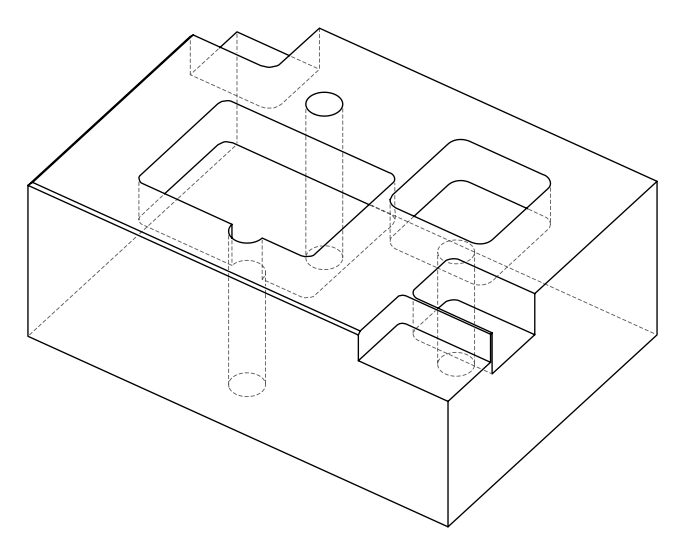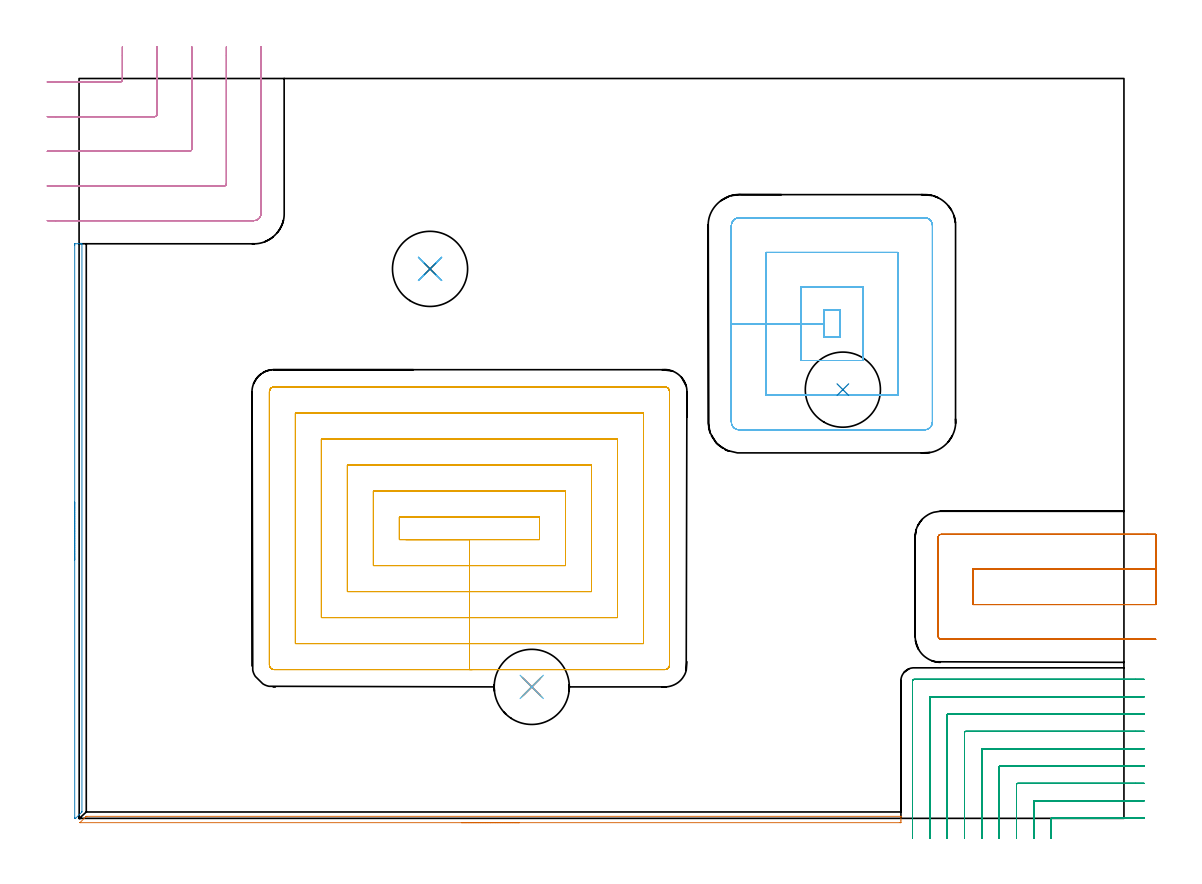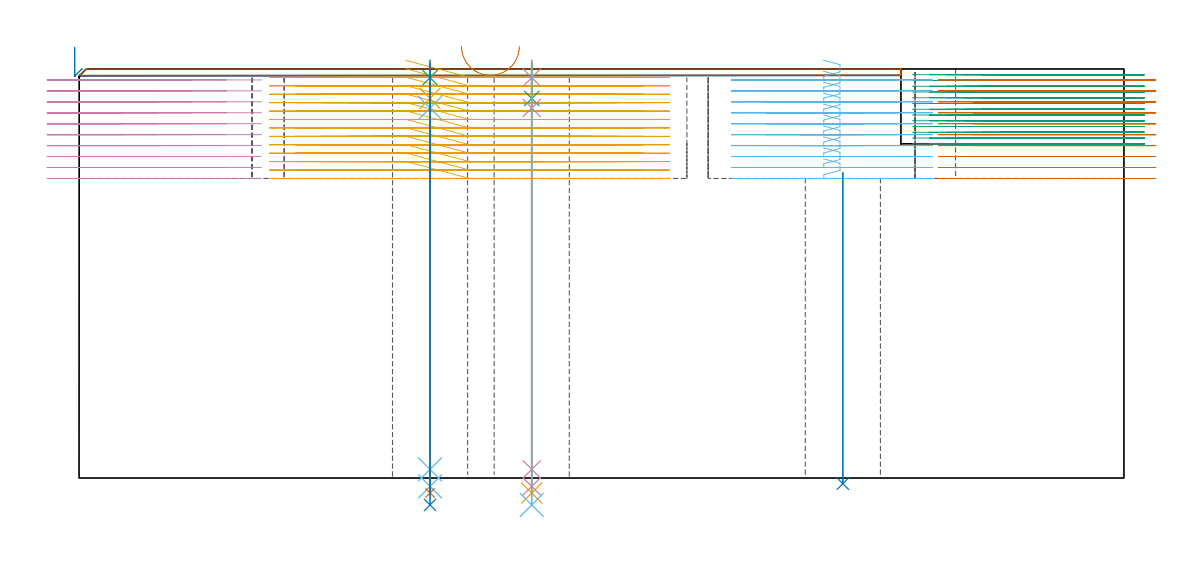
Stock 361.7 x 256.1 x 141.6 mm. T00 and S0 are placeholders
(PLAN: 18 operations, 14 tool changes, 110.8 min)
(1 AREA_MILL | FG_CHAMFER_SURFACE | UGT0205_001 | 2.42 min | 692 mm3)
(2 AREA_MILL_1 | FG_CHAMFER_SURFACE_1 | UGT0205_001 | 1.74 min | 625 mm3)
(3 MILL_CORNER_NOTCH_RECTANGULAR | CORNER_NOTCH_RECTANGULAR | NXT0201_009 | Follow Part, ap 2, ae 75% | 23.11 min | 104069 mm3)
(4 MILL_CORNER_NOTCH_RECTANGULAR_1 | CORNER_NOTCH_RECTANGULAR_1 | NXT0201_012 | Follow Part, ap 4, ae 75% | 9.79 min | 153031 mm3)
(5 MILL_RECTANGULAR_POCKET | POCKET_RECTANGULAR_STRAIGHT | NXT0201_011 | Follow Part, ap 3, ae 75% | 48.02 min | 624563 mm3)
(6 MILL_RECTANGULAR_POCKET_1 | POCKET_RECTANGULAR_STRAIGHT_1 | NXT0201_012 | Follow Part, ap 4, ae 75% | 13.65 min | 286298 mm3)
(7 MILL_SLOT | SLOT_PARTIAL_RECTANGULAR | NXT0201_012 | Follow Part, ap 4, ae 75% | 7.74 min | 141996 mm3)
(8 INDEXABLE_INSERT_DRILL_THROUGH_HOLE_FROM_SOLID | STEP1HOLE | NXT0302_023 | 0.44 min | 55052 mm3)
(9 SPOT_DRILL | STEP1HOLE_1 | NXT0321_9005460120000 | 0.05 min | 182 mm3)
(10 SPOT_DRILL_1 | STEP1HOLE_2 | NXT0321_9005460120000 | 0.05 min | 63 mm3)
(11 DRILL_BLIND_HOLE_INTO_CENTER | STEP1HOLE_1 | NXT0301_039 | 0.05 min | 277 mm3)
(12 GUN_DRILL_THROUGH_HOLE | STEP1HOLE_1 | UGT0307_002 | 0.64 min | 3647 mm3)
(13 SPADE_DRILL_TO_ENLARGE_THROUGH_HOLE | STEP1HOLE_1 | UGT0306_007 | 0.6 min | 26105 mm3)
(14 DRILL_TO_ENLARGE_THROUGH_HOLE | STEP1HOLE_1 | UGT0301_387 | 0.61 min | 44951 mm3)
(15 DRILL_BLIND_HOLE_INTO_CENTER_1 | STEP1HOLE_2 | NXT0301_039 | 0.05 min | 77 mm3)
(16 GUN_DRILL_THROUGH_HOLE_1 | STEP1HOLE_2 | UGT0307_002 | 0.64 min | 3337 mm3)
(17 SPADE_DRILL_TO_ENLARGE_THROUGH_HOLE_1 | STEP1HOLE_2 | UGT0306_007 | 0.6 min | 22621 mm3)
(18 DRILL_TO_ENLARGE_THROUGH_HOLE_1 | STEP1HOLE_2 | UGT0301_387 | 0.61 min | 38897 mm3)
(TOOL UGT0205_001 | Chamfer Mill 20 x 3 x 45 deg. | D20 FL50 Z2)
(TOOL NXT0201_009 | ENDMILL 8mm [2P460-0800-NA 1630] | D8 FL26 Z6)
(TOOL NXT0201_012 | ENDMILL 16mm [2P460-1600-NA 1630] | D16 FL38 Z6)
(TOOL NXT0201_011 | ENDMILL 12mm [2P460-1200-NA 1630] | D12 FL38 Z6)
(TOOL NXT0302_023 | Index. Insert Drill 26mm [880-D2600L32-05] | D26 PA176 FL130 Z2)
(TOOL NXT0321_9005460120000 | NC Spot Drill, 142deg, 12mm, Carbide, Uncoated | D12 PA142 FL30 Z2)
(TOOL NXT0301_039 | Carbide Drill 6.8mm [860.1-0680-034A1-MM 2214] | D6.8 PA140 FL53 Z2)
(TOOL UGT0307_002 | Gun Drill 6 mm | D6 PA130 FL24 Z1)
(TOOL UGT0306_007 | Spade Drill 16.5mm | D16.5 PA132 FL10 Z2)
(TOOL UGT0301_387 | Twist Drill 26 mm | D26 PA118 FL165 Z2)
(OP 1 AREA_MILL)
G17 G21 G94 G90
T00 M6
G54
G17 G0 G90 X152.4 Y-1.5 S1061 M3
G43 Z151.6 H0
Z149.4
G94 G1 X152.362 Z148.528 F250.
X152.248 Z147.664
X152.059 Z146.812
X151.797 Z145.98
X151.463 Z145.174
X151.06 Z144.4
X150.591 Z143.664
X150.06 Z142.972
X149.471 Z142.329
X148.828 Z141.74
X148.136 Z141.208
X147.4 Z140.74
X146.626 Z140.337
X145.82 Z140.003
X144.988 Z139.741
X144.136 Z139.552
X143.272 Z139.438
X142.4 Z139.4
X0.41 Z139.399
X0.344 Y-1.496 Z139.403
X0.318 Y-1.492 Z139.404
X0.387 Y-1.412 Z139.486
X2.286 Y0.486 Z141.386
X2.442 Y0.64 Z141.536
X2.505 Y0.696 Z141.589
X2.694 Y0.7 Z141.6
X284.338
X284.49 Y0.697 Z141.588
X284.496 Y0.617 Z141.508
X284.5 Y0.53 Z141.429
Y-0.636 Z140.264
X284.497 Y-1.266 Z139.63
X284.495 Y-1.491 Z139.405
X284.455 Y-1.494 Z139.403
X284.338 Y-1.499 Z139.401
X284.217 Y-1.5 Z139.4
X142.4
X141.528 Z139.438
X140.663 Z139.552
X139.812 Z139.741
X138.98 Z140.003
X138.174 Z140.337
X137.4 Z140.74
X136.664 Z141.208
X135.972 Z141.74
X135.329 Z142.329
X134.74 Z142.972
X134.208 Z143.664
X133.74 Z144.4
X133.337 Z145.174
X133.003 Z145.98
X132.741 Z146.812
X132.552 Z147.664
X132.438 Z148.528
X132.4 Z149.4
G0 Z151.6
M5
M2
(OP 2 AREA_MILL_1)
G17 G21 G94 G90
T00 M6
G54
G17 G0 G90 X-1.5 Y89.45 S1061 M3
G43 Z151.6 H0
Z149.1
G94 G1 Y89.488 Z148.228 F250.
Y89.602 Z147.364
Y89.791 Z146.512
Y90.053 Z145.68
Y90.387 Z144.874
Y90.79 Z144.1
Y91.258 Z143.364
Y91.79 Z142.672
Y92.379 Z142.029
Y93.022 Z141.44
Y93.714 Z140.908
Y94.45 Z140.44
Y95.224 Z140.037
Y96.03 Z139.703
Y96.862 Z139.441
Y97.714 Z139.252
Y98.578 Z139.138
Y99.45 Z139.1
Y198.269
X-1.499 Y198.526 Z139.101
X-1.491 Y198.896 Z139.105
X-1.486 Y198.9 Z139.111
X-0.25 Z140.345
X0.471 Z141.071
X0.692 Z141.292
X0.847 Y198.898 Z141.44
X0.997 Y198.89 Z141.588
X1. Y198.716 Z141.6
Y2.42
X0.997 Y2.205 Z141.588
X0.875 Y2.074 Z141.473
X-1.197 Y0.002 Z139.402
X-1.199 Z139.399
X-1.216 Y0. Z139.383
X-1.357 Z139.242
X-1.493 Y0.003 Z139.107
X-1.498 Y0.089 Z139.102
X-1.5 Y0.184 Z139.1
Y99.45
Y100.322 Z139.138
Y101.186 Z139.252
Y102.038 Z139.441
Y102.87 Z139.703
Y103.676 Z140.037
Y104.45 Z140.44
Y105.186 Z140.908
Y105.878 Z141.44
Y106.521 Z142.029
Y107.11 Z142.672
Y107.642 Z143.364
Y108.11 Z144.1
Y108.513 Z144.874
Y108.847 Z145.68
Y109.109 Z146.512
Y109.298 Z147.364
Y109.412 Z148.228
Y109.45 Z149.1
G0 Z151.6
M5
M2
(OP 3 MILL_CORNER_NOTCH_RECTANGULAR)
G17 G21 G94 G90
T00 M6
G54
G17 G0 G90 X368.7 Y0.1 S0 M3
G43 Z151.6 H1
Z139.608
G94 G1 X365.7 F250.
X336.896 F500.
G3 X336.5 Y-0.296 R0.4
G1 Y-4.
Y-7. F250.
G0 Z151.6
X368.7 Y6.1
Z139.608
G1 X365.7
X330.896 F500.
G3 X330.5 Y5.704 R0.4
G1 Y-4.
Y-7. F250.
G0 Z151.6
X368.7 Y12.1
Z139.608
G1 X365.7
X324.896 F500.
G3 X324.5 Y11.704 R0.4
G1 Y-4.
Y-7. F250.
G0 Z151.6
X368.7 Y18.1
Z139.608
G1 X365.7
X318.897 F500.
G3 X318.5 Y17.703 R0.4
G1 Y-4.
Y-7. F250.
G0 Z151.6
X368.7 Y24.1
Z139.608
G1 X365.7
X312.897 F500.
G3 X312.5 Y23.703 R0.4
G1 Y-4.
Y-7. F250.
G0 Z151.6
X368.7 Y30.1
Z139.608
G1 X365.7
X306.897 F500.
G3 X306.5 Y29.703 R0.4
G1 Y-4.
Y-7. F250.
G0 Z151.6
X368.7 Y36.1
Z139.608
G1 X365.7
X300.897 F500.
G3 X300.5 Y35.703 R0.4
G1 Y-4.
Y-7. F250.
G0 Z151.6
X368.7 Y42.1
Z139.608
G1 X365.7
X294.897 F500.
G3 X294.5 Y41.703 R0.4
G1 Y-4.
Y-7. F250.
G0 Z151.6
X368.7 Y48.1
Z139.608
G1 X365.7
X289. F500.
G3 X288.5 Y47.6 R0.5
G1 Y-4.
Y-7. F250.
G0 Z151.6
X368.7 Y0.1
Z137.615
G1 X365.7
X336.896 F500.
G3 X336.5 Y-0.296 R0.4
G1 Y-4.
Y-7. F250.
G0 Z151.6
X368.7 Y6.1
Z137.615
G1 X365.7
X330.896 F500.
G3 X330.5 Y5.704 R0.4
G1 Y-4.
Y-7. F250.
G0 Z151.6
X368.7 Y12.1
Z137.615
G1 X365.7
X324.896 F500.
G3 X324.5 Y11.704 R0.4
G1 Y-4.
Y-7. F250.
G0 Z151.6
X368.7 Y18.1
Z137.615
G1 X365.7
X318.897 F500.
G3 X318.5 Y17.703 R0.4
G1 Y-4.
Y-7. F250.
G0 Z151.6
X368.7 Y24.1
Z137.615
G1 X365.7
X312.897 F500.
G3 X312.5 Y23.703 R0.4
G1 Y-4.
Y-7. F250.
G0 Z151.6
X368.7 Y30.1
Z137.615
G1 X365.7
X306.897 F500.
G3 X306.5 Y29.703 R0.4
G1 Y-4.
Y-7. F250.
G0 Z151.6
X368.7 Y36.1
Z137.615
G1 X365.7
X300.897 F500.
G3 X300.5 Y35.703 R0.4
G1 Y-4.
Y-7. F250.
G0 Z151.6
X368.7 Y42.1
Z137.615
G1 X365.7
X294.897 F500.
G3 X294.5 Y41.703 R0.4
G1 Y-4.
Y-7. F250.
G0 Z151.6
X368.7 Y48.1
Z137.615
G1 X365.7
X289. F500.
G3 X288.5 Y47.6 R0.5
G1 Y-4.
Y-7. F250.
G0 Z151.6
X368.7 Y0.1
Z135.623
G1 X365.7
X336.896 F500.
G3 X336.5 Y-0.296 R0.4
G1 Y-4.
Y-7. F250.
G0 Z151.6
X368.7 Y6.1
Z135.623
G1 X365.7
X330.896 F500.
G3 X330.5 Y5.704 R0.4
G1 Y-4.
Y-7. F250.
G0 Z151.6
X368.7 Y12.1
Z135.623
G1 X365.7
X324.896 F500.
G3 X324.5 Y11.704 R0.4
G1 Y-4.
Y-7. F250.
G0 Z151.6
X368.7 Y18.1
Z135.623
G1 X365.7
X318.897 F500.
G3 X318.5 Y17.703 R0.4
G1 Y-4.
Y-7. F250.
G0 Z151.6
X368.7 Y24.1
Z135.623
G1 X365.7
X312.897 F500.
G3 X312.5 Y23.703 R0.4
G1 Y-4.
Y-7. F250.
G0 Z151.6
X368.7 Y30.1
Z135.623
G1 X365.7
X306.897 F500.
G3 X306.5 Y29.703 R0.4
G1 Y-4.
Y-7. F250.
G0 Z151.6
X368.7 Y36.1
Z135.623
G1 X365.7
X300.897 F500.
G3 X300.5 Y35.703 R0.4
G1 Y-4.
Y-7. F250.
G0 Z151.6
X368.7 Y42.1
Z135.623
G1 X365.7
X294.897 F500.
G3 X294.5 Y41.703 R0.4
G1 Y-4.
Y-7. F250.
G0 Z151.6
X368.7 Y48.1
Z135.623
G1 X365.7
X289. F500.
G3 X288.5 Y47.6 R0.5
G1 Y-4.
Y-7. F250.
G0 Z151.6
X368.7 Y0.1
Z133.631
G1 X365.7
X336.896 F500.
G3 X336.5 Y-0.296 R0.4
G1 Y-4.
Y-7. F250.
G0 Z151.6
X368.7 Y6.1
Z133.631
G1 X365.7
X330.896 F500.
G3 X330.5 Y5.704 R0.4
G1 Y-4.
Y-7. F250.
G0 Z151.6
X368.7 Y12.1
Z133.631
G1 X365.7
X324.896 F500.
G3 X324.5 Y11.704 R0.4
G1 Y-4.
Y-7. F250.
G0 Z151.6
X368.7 Y18.1
Z133.631
G1 X365.7
X318.897 F500.
G3 X318.5 Y17.703 R0.4
G1 Y-4.
Y-7. F250.
G0 Z151.6
X368.7 Y24.1
Z133.631
G1 X365.7
X312.897 F500.
G3 X312.5 Y23.703 R0.4
G1 Y-4.
Y-7. F250.
G0 Z151.6
X368.7 Y30.1
Z133.631
G1 X365.7
X306.897 F500.
G3 X306.5 Y29.703 R0.4
G1 Y-4.
Y-7. F250.
G0 Z151.6
X368.7 Y36.1
Z133.631
G1 X365.7
X300.897 F500.
G3 X300.5 Y35.703 R0.4
G1 Y-4.
Y-7. F250.
G0 Z151.6
X368.7 Y42.1
Z133.631
G1 X365.7
X294.897 F500.
G3 X294.5 Y41.703 R0.4
G1 Y-4.
Y-7. F250.
G0 Z151.6
X368.7 Y48.1
Z133.631
G1 X365.7
X289. F500.
G3 X288.5 Y47.6 R0.5
G1 Y-4.
Y-7. F250.
G0 Z151.6
X368.7 Y0.1
Z131.638
G1 X365.7
X336.896 F500.
G3 X336.5 Y-0.296 R0.4
G1 Y-4.
Y-7. F250.
G0 Z151.6
X368.7 Y6.1
Z131.638
G1 X365.7
X330.896 F500.
G3 X330.5 Y5.704 R0.4
G1 Y-4.
Y-7. F250.
G0 Z151.6
X368.7 Y12.1
Z131.638
G1 X365.7
X324.896 F500.
G3 X324.5 Y11.704 R0.4
G1 Y-4.
Y-7. F250.
G0 Z151.6
X368.7 Y18.1
Z131.638
G1 X365.7
X318.897 F500.
G3 X318.5 Y17.703 R0.4
G1 Y-4.
Y-7. F250.
G0 Z151.6
X368.7 Y24.1
Z131.638
G1 X365.7
X312.897 F500.
G3 X312.5 Y23.703 R0.4
G1 Y-4.
Y-7. F250.
G0 Z151.6
X368.7 Y30.1
Z131.638
G1 X365.7
X306.897 F500.
G3 X306.5 Y29.703 R0.4
G1 Y-4.
Y-7. F250.
G0 Z151.6
X368.7 Y36.1
Z131.638
G1 X365.7
X300.897 F500.
G3 X300.5 Y35.703 R0.4
G1 Y-4.
Y-7. F250.
G0 Z151.6
X368.7 Y42.1
Z131.638
G1 X365.7
X294.897 F500.
G3 X294.5 Y41.703 R0.4
G1 Y-4.
Y-7. F250.
G0 Z151.6
X368.7 Y48.1
Z131.638
G1 X365.7
X289. F500.
G3 X288.5 Y47.6 R0.5
G1 Y-4.
Y-7. F250.
G0 Z151.6
X368.7 Y0.1
Z129.646
G1 X365.7
X336.896 F500.
G3 X336.5 Y-0.296 R0.4
G1 Y-4.
Y-7. F250.
G0 Z151.6
X368.7 Y6.1
Z129.646
G1 X365.7
X330.896 F500.
G3 X330.5 Y5.704 R0.4
G1 Y-4.
Y-7. F250.
G0 Z151.6
X368.7 Y12.1
Z129.646
G1 X365.7
X324.896 F500.
G3 X324.5 Y11.704 R0.4
G1 Y-4.
Y-7. F250.
G0 Z151.6
X368.7 Y18.1
Z129.646
G1 X365.7
X318.897 F500.
G3 X318.5 Y17.703 R0.4
G1 Y-4.
Y-7. F250.
G0 Z151.6
X368.7 Y24.1
Z129.646
G1 X365.7
X312.897 F500.
G3 X312.5 Y23.703 R0.4
G1 Y-4.
Y-7. F250.
G0 Z151.6
X368.7 Y30.1
Z129.646
G1 X365.7
X306.897 F500.
G3 X306.5 Y29.703 R0.4
G1 Y-4.
Y-7. F250.
G0 Z151.6
X368.7 Y36.1
Z129.646
G1 X365.7
X300.897 F500.
G3 X300.5 Y35.703 R0.4
G1 Y-4.
Y-7. F250.
G0 Z151.6
X368.7 Y42.1
Z129.646
G1 X365.7
X294.897 F500.
G3 X294.5 Y41.703 R0.4
G1 Y-4.
Y-7. F250.
G0 Z151.6
X368.7 Y48.1
Z129.646
G1 X365.7
X289. F500.
G3 X288.5 Y47.6 R0.5
G1 Y-4.
Y-7. F250.
G0 Z151.6
X368.7 Y0.1
Z127.654
G1 X365.7
X336.896 F500.
G3 X336.5 Y-0.296 R0.4
G1 Y-4.
Y-7. F250.
G0 Z151.6
X368.7 Y6.1
Z127.654
G1 X365.7
X330.896 F500.
G3 X330.5 Y5.704 R0.4
G1 Y-4.
Y-7. F250.
G0 Z151.6
X368.7 Y12.1
Z127.654
G1 X365.7
X324.896 F500.
G3 X324.5 Y11.704 R0.4
G1 Y-4.
Y-7. F250.
G0 Z151.6
X368.7 Y18.1
Z127.654
G1 X365.7
X318.897 F500.
G3 X318.5 Y17.703 R0.4
G1 Y-4.
Y-7. F250.
G0 Z151.6
X368.7 Y24.1
Z127.654
G1 X365.7
X312.897 F500.
G3 X312.5 Y23.703 R0.4
G1 Y-4.
Y-7. F250.
G0 Z151.6
X368.7 Y30.1
Z127.654
G1 X365.7
X306.897 F500.
G3 X306.5 Y29.703 R0.4
G1 Y-4.
Y-7. F250.
G0 Z151.6
X368.7 Y36.1
Z127.654
G1 X365.7
X300.897 F500.
G3 X300.5 Y35.703 R0.4
G1 Y-4.
Y-7. F250.
G0 Z151.6
X368.7 Y42.1
Z127.654
G1 X365.7
X294.897 F500.
G3 X294.5 Y41.703 R0.4
G1 Y-4.
Y-7. F250.
G0 Z151.6
X368.7 Y48.1
Z127.654
G1 X365.7
X289. F500.
G3 X288.5 Y47.6 R0.5
G1 Y-4.
Y-7. F250.
G0 Z151.6
X368.7 Y0.1
Z125.661
G1 X365.7
X336.896 F500.
G3 X336.5 Y-0.296 R0.4
G1 Y-4.
Y-7. F250.
G0 Z151.6
X368.7 Y6.1
Z125.661
G1 X365.7
X330.896 F500.
G3 X330.5 Y5.704 R0.4
G1 Y-4.
Y-7. F250.
G0 Z151.6
X368.7 Y12.1
Z125.661
G1 X365.7
X324.896 F500.
G3 X324.5 Y11.704 R0.4
G1 Y-4.
Y-7. F250.
G0 Z151.6
X368.7 Y18.1
Z125.661
G1 X365.7
X318.897 F500.
G3 X318.5 Y17.703 R0.4
G1 Y-4.
Y-7. F250.
G0 Z151.6
X368.7 Y24.1
Z125.661
G1 X365.7
X312.897 F500.
G3 X312.5 Y23.703 R0.4
G1 Y-4.
Y-7. F250.
G0 Z151.6
X368.7 Y30.1
Z125.661
G1 X365.7
X306.897 F500.
G3 X306.5 Y29.703 R0.4
G1 Y-4.
Y-7. F250.
G0 Z151.6
X368.7 Y36.1
Z125.661
G1 X365.7
X300.897 F500.
G3 X300.5 Y35.703 R0.4
G1 Y-4.
Y-7. F250.
G0 Z151.6
X368.7 Y42.1
Z125.661
G1 X365.7
X294.897 F500.
G3 X294.5 Y41.703 R0.4
G1 Y-4.
Y-7. F250.
G0 Z151.6
X368.7 Y48.1
Z125.661
G1 X365.7
X289. F500.
G3 X288.5 Y47.6 R0.5
G1 Y-4.
Y-7. F250.
G0 Z151.6
X368.7 Y0.1
Z123.669
G1 X365.7
X336.896 F500.
G3 X336.5 Y-0.296 R0.4
G1 Y-4.
Y-7. F250.
G0 Z151.6
X368.7 Y6.1
Z123.669
G1 X365.7
X330.896 F500.
G3 X330.5 Y5.704 R0.4
G1 Y-4.
Y-7. F250.
G0 Z151.6
X368.7 Y12.1
Z123.669
G1 X365.7
X324.896 F500.
G3 X324.5 Y11.704 R0.4
G1 Y-4.
Y-7. F250.
G0 Z151.6
X368.7 Y18.1
Z123.669
G1 X365.7
X318.897 F500.
G3 X318.5 Y17.703 R0.4
G1 Y-4.
Y-7. F250.
G0 Z151.6
X368.7 Y24.1
Z123.669
G1 X365.7
X312.897 F500.
G3 X312.5 Y23.703 R0.4
G1 Y-4.
Y-7. F250.
G0 Z151.6
X368.7 Y30.1
Z123.669
G1 X365.7
X306.897 F500.
G3 X306.5 Y29.703 R0.4
G1 Y-4.
Y-7. F250.
G0 Z151.6
X368.7 Y36.1
Z123.669
G1 X365.7
X300.897 F500.
G3 X300.5 Y35.703 R0.4
G1 Y-4.
Y-7. F250.
G0 Z151.6
X368.7 Y42.1
Z123.669
G1 X365.7
X294.897 F500.
G3 X294.5 Y41.703 R0.4
G1 Y-4.
Y-7. F250.
G0 Z151.6
X368.7 Y48.1
Z123.669
G1 X365.7
X289. F500.
G3 X288.5 Y47.6 R0.5
G1 Y-4.
Y-7. F250.
G0 Z151.6
X368.7 Y0.1
Z121.677
G1 X365.7
X336.896 F500.
G3 X336.5 Y-0.296 R0.4
G1 Y-4.
Y-7. F250.
G0 Z151.6
X368.7 Y6.1
Z121.677
G1 X365.7
X330.896 F500.
G3 X330.5 Y5.704 R0.4
G1 Y-4.
Y-7. F250.
G0 Z151.6
X368.7 Y12.1
Z121.677
G1 X365.7
X324.896 F500.
G3 X324.5 Y11.704 R0.4
G1 Y-4.
Y-7. F250.
G0 Z151.6
X368.7 Y18.1
Z121.677
G1 X365.7
X318.897 F500.
G3 X318.5 Y17.703 R0.4
G1 Y-4.
Y-7. F250.
G0 Z151.6
X368.7 Y24.1
Z121.677
G1 X365.7
X312.897 F500.
G3 X312.5 Y23.703 R0.4
G1 Y-4.
Y-7. F250.
G0 Z151.6
X368.7 Y30.1
Z121.677
G1 X365.7
X306.897 F500.
G3 X306.5 Y29.703 R0.4
G1 Y-4.
Y-7. F250.
G0 Z151.6
X368.7 Y36.1
Z121.677
G1 X365.7
X300.897 F500.
G3 X300.5 Y35.703 R0.4
G1 Y-4.
Y-7. F250.
G0 Z151.6
X368.7 Y42.1
Z121.677
G1 X365.7
X294.897 F500.
G3 X294.5 Y41.703 R0.4
G1 Y-4.
Y-7. F250.
G0 Z151.6
X368.7 Y48.1
Z121.677
G1 X365.7
X289. F500.
G3 X288.5 Y47.6 R0.5
G1 Y-4.
Y-7. F250.
G0 Z151.6
X368.7 Y0.1
Z119.685
G1 X365.7
X336.896 F500.
G3 X336.5 Y-0.296 R0.4
G1 Y-4.
Y-7. F250.
G0 Z151.6
X368.7 Y6.1
Z119.685
G1 X365.7
X330.896 F500.
G3 X330.5 Y5.704 R0.4
G1 Y-4.
Y-7. F250.
G0 Z151.6
X368.7 Y12.1
Z119.685
G1 X365.7
X324.896 F500.
G3 X324.5 Y11.704 R0.4
G1 Y-4.
Y-7. F250.
G0 Z151.6
X368.7 Y18.1
Z119.685
G1 X365.7
X318.897 F500.
G3 X318.5 Y17.703 R0.4
G1 Y-4.
Y-7. F250.
G0 Z151.6
X368.7 Y24.1
Z119.685
G1 X365.7
X312.897 F500.
G3 X312.5 Y23.703 R0.4
G1 Y-4.
Y-7. F250.
G0 Z151.6
X368.7 Y30.1
Z119.685
G1 X365.7
X306.897 F500.
G3 X306.5 Y29.703 R0.4
G1 Y-4.
Y-7. F250.
G0 Z151.6
X368.7 Y36.1
Z119.685
G1 X365.7
X300.897 F500.
G3 X300.5 Y35.703 R0.4
G1 Y-4.
Y-7. F250.
G0 Z151.6
X368.7 Y42.1
Z119.685
G1 X365.7
X294.897 F500.
G3 X294.5 Y41.703 R0.4
G1 Y-4.
Y-7. F250.
G0 Z151.6
X368.7 Y48.1
Z119.685
G1 X365.7
X289. F500.
G3 X288.5 Y47.6 R0.5
G1 Y-4.
Y-7. F250.
G0 Z151.6
X368.7 Y0.1
Z117.692
G1 X365.7
X336.896 F500.
G3 X336.5 Y-0.296 R0.4
G1 Y-4.
Y-7. F250.
G0 Z151.6
X368.7 Y6.1
Z117.692
G1 X365.7
X330.896 F500.
G3 X330.5 Y5.704 R0.4
G1 Y-4.
Y-7. F250.
G0 Z151.6
X368.7 Y12.1
Z117.692
G1 X365.7
X324.896 F500.
G3 X324.5 Y11.704 R0.4
G1 Y-4.
Y-7. F250.
G0 Z151.6
X368.7 Y18.1
Z117.692
G1 X365.7
X318.897 F500.
G3 X318.5 Y17.703 R0.4
G1 Y-4.
Y-7. F250.
G0 Z151.6
X368.7 Y24.1
Z117.692
G1 X365.7
X312.897 F500.
G3 X312.5 Y23.703 R0.4
G1 Y-4.
Y-7. F250.
G0 Z151.6
X368.7 Y30.1
Z117.692
G1 X365.7
X306.897 F500.
G3 X306.5 Y29.703 R0.4
G1 Y-4.
Y-7. F250.
G0 Z151.6
X368.7 Y36.1
Z117.692
G1 X365.7
X300.897 F500.
G3 X300.5 Y35.703 R0.4
G1 Y-4.
Y-7. F250.
G0 Z151.6
X368.7 Y42.1
Z117.692
G1 X365.7
X294.897 F500.
G3 X294.5 Y41.703 R0.4
G1 Y-4.
Y-7. F250.
G0 Z151.6
X368.7 Y48.1
Z117.692
G1 X365.7
X289. F500.
G3 X288.5 Y47.6 R0.5
G1 Y-4.
Y-7. F250.
G0 Z151.6
X368.7 Y0.1
Z115.7
G1 X365.7
X336.896 F500.
G3 X336.5 Y-0.296 R0.4
G1 Y-4.
Y-7. F250.
G0 Z151.6
X368.7 Y6.1
Z115.7
G1 X365.7
X330.896 F500.
G3 X330.5 Y5.704 R0.4
G1 Y-4.
Y-7. F250.
G0 Z151.6
X368.7 Y12.1
Z115.7
G1 X365.7
X324.896 F500.
G3 X324.5 Y11.704 R0.4
G1 Y-4.
Y-7. F250.
G0 Z151.6
X368.7 Y18.1
Z115.7
G1 X365.7
X318.897 F500.
G3 X318.5 Y17.703 R0.4
G1 Y-4.
Y-7. F250.
G0 Z151.6
X368.7 Y24.1
Z115.7
G1 X365.7
X312.897 F500.
G3 X312.5 Y23.703 R0.4
G1 Y-4.
Y-7. F250.
G0 Z151.6
X368.7 Y30.1
Z115.7
G1 X365.7
X306.897 F500.
G3 X306.5 Y29.703 R0.4
G1 Y-4.
Y-7. F250.
G0 Z151.6
X368.7 Y36.1
Z115.7
G1 X365.7
X300.897 F500.
G3 X300.5 Y35.703 R0.4
G1 Y-4.
Y-7. F250.
G0 Z151.6
X368.7 Y42.1
Z115.7
G1 X365.7
X294.897 F500.
G3 X294.5 Y41.703 R0.4
G1 Y-4.
Y-7. F250.
G0 Z151.6
X368.7 Y48.1
Z115.7
G1 X365.7
X289. F500.
G3 X288.5 Y47.6 R0.5
G1 Y-4.
Y-7. F250.
G0 Z151.6
M5
M2
(OP 4 MILL_CORNER_NOTCH_RECTANGULAR_1)
G17 G21 G94 G90
T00 M6
G54
G17 G0 G90 X-11. Y254.9 S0 M3
G43 Z151.6 H1
Z137.81
G94 G1 X-8. F250.
X14.205 F500.
G3 X15. Y255.695 R0.8
G1 Y264.1
Y267.1 F250.
G0 Z151.6
X-11. Y242.9
Z137.81
G1 X-8.
X26.204 F500.
G3 X27. Y243.696 R0.8
G1 Y264.1
Y267.1 F250.
G0 Z151.6
X-11. Y230.9
Z137.81
G1 X-8.
X38.204 F500.
G3 X39. Y231.696 R0.8
G1 Y264.1
Y267.1 F250.
G0 Z151.6
X-11. Y218.9
Z137.81
G1 X-8.
X50.204 F500.
G3 X51. Y219.696 R0.8
G1 Y264.1
Y267.1 F250.
G0 Z151.6
X-11. Y206.9
Z137.81
G1 X-8.
X60.5 F500.
G3 X63. Y209.4 R2.5
G1 Y264.1
Y267.1 F250.
G0 Z151.6
X-11. Y254.9
Z134.02
G1 X-8.
X14.205 F500.
G3 X15. Y255.695 R0.8
G1 Y264.1
Y267.1 F250.
G0 Z151.6
X-11. Y242.9
Z134.02
G1 X-8.
X26.204 F500.
G3 X27. Y243.696 R0.8
G1 Y264.1
Y267.1 F250.
G0 Z151.6
X-11. Y230.9
Z134.02
G1 X-8.
X38.204 F500.
G3 X39. Y231.696 R0.8
G1 Y264.1
Y267.1 F250.
G0 Z151.6
X-11. Y218.9
Z134.02
G1 X-8.
X50.204 F500.
G3 X51. Y219.696 R0.8
G1 Y264.1
Y267.1 F250.
G0 Z151.6
X-11. Y206.9
Z134.02
G1 X-8.
X60.5 F500.
G3 X63. Y209.4 R2.5
G1 Y264.1
Y267.1 F250.
G0 Z151.6
X-11. Y254.9
Z130.23
G1 X-8.
X14.205 F500.
G3 X15. Y255.695 R0.8
G1 Y264.1
Y267.1 F250.
G0 Z151.6
X-11. Y242.9
Z130.23
G1 X-8.
X26.204 F500.
G3 X27. Y243.696 R0.8
G1 Y264.1
Y267.1 F250.
G0 Z151.6
X-11. Y230.9
Z130.23
G1 X-8.
X38.204 F500.
G3 X39. Y231.696 R0.8
G1 Y264.1
Y267.1 F250.
G0 Z151.6
X-11. Y218.9
Z130.23
G1 X-8.
X50.204 F500.
G3 X51. Y219.696 R0.8
G1 Y264.1
Y267.1 F250.
G0 Z151.6
X-11. Y206.9
Z130.23
G1 X-8.
X60.5 F500.
G3 X63. Y209.4 R2.5
G1 Y264.1
Y267.1 F250.
G0 Z151.6
X-11. Y254.9
Z126.44
G1 X-8.
X14.205 F500.
G3 X15. Y255.695 R0.8
G1 Y264.1
Y267.1 F250.
G0 Z151.6
X-11. Y242.9
Z126.44
G1 X-8.
X26.204 F500.
G3 X27. Y243.696 R0.8
G1 Y264.1
Y267.1 F250.
G0 Z151.6
X-11. Y230.9
Z126.44
G1 X-8.
X38.204 F500.
G3 X39. Y231.696 R0.8
G1 Y264.1
Y267.1 F250.
G0 Z151.6
X-11. Y218.9
Z126.44
G1 X-8.
X50.204 F500.
G3 X51. Y219.696 R0.8
G1 Y264.1
Y267.1 F250.
G0 Z151.6
X-11. Y206.9
Z126.44
G1 X-8.
X60.5 F500.
G3 X63. Y209.4 R2.5
G1 Y264.1
Y267.1 F250.
G0 Z151.6
X-11. Y254.9
Z122.65
G1 X-8.
X14.205 F500.
G3 X15. Y255.695 R0.8
G1 Y264.1
Y267.1 F250.
G0 Z151.6
X-11. Y242.9
Z122.65
G1 X-8.
X26.204 F500.
G3 X27. Y243.696 R0.8
G1 Y264.1
Y267.1 F250.
G0 Z151.6
X-11. Y230.9
Z122.65
G1 X-8.
X38.204 F500.
G3 X39. Y231.696 R0.8
G1 Y264.1
Y267.1 F250.
G0 Z151.6
X-11. Y218.9
Z122.65
G1 X-8.
X50.204 F500.
G3 X51. Y219.696 R0.8
G1 Y264.1
Y267.1 F250.
G0 Z151.6
X-11. Y206.9
Z122.65
G1 X-8.
X60.5 F500.
G3 X63. Y209.4 R2.5
G1 Y264.1
Y267.1 F250.
G0 Z151.6
X-11. Y254.9
Z118.86
G1 X-8.
X14.205 F500.
G3 X15. Y255.695 R0.8
G1 Y264.1
Y267.1 F250.
G0 Z151.6
X-11. Y242.9
Z118.86
G1 X-8.
X26.204 F500.
G3 X27. Y243.696 R0.8
G1 Y264.1
Y267.1 F250.
G0 Z151.6
X-11. Y230.9
Z118.86
G1 X-8.
X38.204 F500.
G3 X39. Y231.696 R0.8
G1 Y264.1
Y267.1 F250.
G0 Z151.6
X-11. Y218.9
Z118.86
G1 X-8.
X50.204 F500.
G3 X51. Y219.696 R0.8
G1 Y264.1
Y267.1 F250.
G0 Z151.6
X-11. Y206.9
Z118.86
G1 X-8.
X60.5 F500.
G3 X63. Y209.4 R2.5
G1 Y264.1
Y267.1 F250.
G0 Z151.6
X-11. Y254.9
Z115.07
G1 X-8.
X14.205 F500.
G3 X15. Y255.695 R0.8
G1 Y264.1
Y267.1 F250.
G0 Z151.6
X-11. Y242.9
Z115.07
G1 X-8.
X26.204 F500.
G3 X27. Y243.696 R0.8
G1 Y264.1
Y267.1 F250.
G0 Z151.6
X-11. Y230.9
Z115.07
G1 X-8.
X38.204 F500.
G3 X39. Y231.696 R0.8
G1 Y264.1
Y267.1 F250.
G0 Z151.6
X-11. Y218.9
Z115.07
G1 X-8.
X50.204 F500.
G3 X51. Y219.696 R0.8
G1 Y264.1
Y267.1 F250.
G0 Z151.6
X-11. Y206.9
Z115.07
G1 X-8.
X60.5 F500.
G3 X63. Y209.4 R2.5
G1 Y264.1
Y267.1 F250.
G0 Z151.6
X-11. Y254.9
Z111.28
G1 X-8.
X14.205 F500.
G3 X15. Y255.695 R0.8
G1 Y264.1
Y267.1 F250.
G0 Z151.6
X-11. Y242.9
Z111.28
G1 X-8.
X26.204 F500.
G3 X27. Y243.696 R0.8
G1 Y264.1
Y267.1 F250.
G0 Z151.6
X-11. Y230.9
Z111.28
G1 X-8.
X38.204 F500.
G3 X39. Y231.696 R0.8
G1 Y264.1
Y267.1 F250.
G0 Z151.6
X-11. Y218.9
Z111.28
G1 X-8.
X50.204 F500.
G3 X51. Y219.696 R0.8
G1 Y264.1
Y267.1 F250.
G0 Z151.6
X-11. Y206.9
Z111.28
G1 X-8.
X60.5 F500.
G3 X63. Y209.4 R2.5
G1 Y264.1
Y267.1 F250.
G0 Z151.6
X-11. Y254.9
Z107.49
G1 X-8.
X14.205 F500.
G3 X15. Y255.695 R0.8
G1 Y264.1
Y267.1 F250.
G0 Z151.6
X-11. Y242.9
Z107.49
G1 X-8.
X26.204 F500.
G3 X27. Y243.696 R0.8
G1 Y264.1
Y267.1 F250.
G0 Z151.6
X-11. Y230.9
Z107.49
G1 X-8.
X38.204 F500.
G3 X39. Y231.696 R0.8
G1 Y264.1
Y267.1 F250.
G0 Z151.6
X-11. Y218.9
Z107.49
G1 X-8.
X50.204 F500.
G3 X51. Y219.696 R0.8
G1 Y264.1
Y267.1 F250.
G0 Z151.6
X-11. Y206.9
Z107.49
G1 X-8.
X60.5 F500.
G3 X63. Y209.4 R2.5
G1 Y264.1
Y267.1 F250.
G0 Z151.6
X-11. Y254.9
Z103.7
G1 X-8.
X14.205 F500.
G3 X15. Y255.695 R0.8
G1 Y264.1
Y267.1 F250.
G0 Z151.6
X-11. Y242.9
Z103.7
G1 X-8.
X26.204 F500.
G3 X27. Y243.696 R0.8
G1 Y264.1
Y267.1 F250.
G0 Z151.6
X-11. Y230.9
Z103.7
G1 X-8.
X38.204 F500.
G3 X39. Y231.696 R0.8
G1 Y264.1
Y267.1 F250.
G0 Z151.6
X-11. Y218.9
Z103.7
G1 X-8.
X50.204 F500.
G3 X51. Y219.696 R0.8
G1 Y264.1
Y267.1 F250.
G0 Z151.6
X-11. Y206.9
Z103.7
G1 X-8.
X60.5 F500.
G3 X63. Y209.4 R2.5
G1 Y264.1
Y267.1 F250.
G0 Z151.6
M5
M2
(OP 5 MILL_RECTANGULAR_POCKET)
G17 G21 G94 G90
T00 M6
G54
G17 G0 G90 X113.074 Y96.5 S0 M3
G43 Z151.6 H1
Z144.6
G94 G1 X135.15 Z138.685 F250.
X143.7 F500.
X159.4
Y104.3
X110.9
Y96.5
X135.15
Y87.5
X168.4
Y113.3
X101.9
Y87.5
X135.15
Y78.5
X177.4
Y122.3
X92.9
Y78.5
X135.15
Y69.5
X186.4
Y131.3
X83.9
Y69.5
X135.15
Y60.5
X195.4
Y140.3
X74.9
Y60.5
X135.15
Y51.5
X202.8
G3 X204.4 Y53.1 R1.6
G1 Y147.7
G3 X202.8 Y149.3 R1.6
G1 X67.5
G3 X65.9 Y147.7 R1.6
G1 Y53.1
G3 X67.5 Y51.5 R1.6
G1 X135.15
X136.15
G0 X113.074 Y96.5 Z141.685
G1 X135.15 Z135.769 F250.
X143.7 F500.
X159.4
Y104.3
X110.9
Y96.5
X135.15
Y87.5
X143.7
X168.4
Y113.3
X101.9
Y87.5
X135.15
Y78.5
X177.4
Y122.3
X92.9
Y78.5
X135.15
Y69.5
X186.4
Y131.3
X83.9
Y69.5
X135.15
Y60.5
X195.4
Y140.3
X74.9
Y60.5
X135.15
Y51.5
X202.8
G3 X204.4 Y53.1 R1.6
G1 Y147.7
G3 X202.8 Y149.3 R1.6
G1 X67.5
G3 X65.9 Y147.7 R1.6
G1 Y53.1
G3 X67.5 Y51.5 R1.6
G1 X135.15
X136.15
G0 X113.074 Y96.5 Z138.769
G1 X135.15 Z132.854 F250.
X143.7 F500.
X159.4
Y104.3
X110.9
Y96.5
X135.15
Y87.5
X143.7
X168.4
Y113.3
X101.9
Y87.5
X135.15
Y78.5
X177.4
Y122.3
X92.9
Y78.5
X135.15
Y69.5
X186.4
Y131.3
X83.9
Y69.5
X135.15
Y60.5
X195.4
Y140.3
X74.9
Y60.5
X135.15
Y51.5
X202.8
G3 X204.4 Y53.1 R1.6
G1 Y147.7
G3 X202.8 Y149.3 R1.6
G1 X67.5
G3 X65.9 Y147.7 R1.6
G1 Y53.1
G3 X67.5 Y51.5 R1.6
G1 X135.15
X136.15
G0 X113.074 Y96.5 Z135.854
G1 X135.15 Z129.938 F250.
X143.7 F500.
X159.4
Y104.3
X110.9
Y96.5
X135.15
Y87.5
X143.7
X168.4
Y113.3
X101.9
Y87.5
X135.15
Y78.5
X177.4
Y122.3
X92.9
Y78.5
X135.15
Y69.5
X186.4
Y131.3
X83.9
Y69.5
X135.15
Y60.5
X195.4
Y140.3
X74.9
Y60.5
X135.15
Y51.5
X202.8
G3 X204.4 Y53.1 R1.6
G1 Y147.7
G3 X202.8 Y149.3 R1.6
G1 X67.5
G3 X65.9 Y147.7 R1.6
G1 Y53.1
G3 X67.5 Y51.5 R1.6
G1 X135.15
X136.15
G0 X113.074 Y96.5 Z132.938
G1 X135.15 Z127.023 F250.
X143.7 F500.
X159.4
Y104.3
X110.9
Y96.5
X135.15
Y87.5
X143.7
X168.4
Y113.3
X101.9
Y87.5
X135.15
Y78.5
X177.4
Y122.3
X92.9
Y78.5
X135.15
Y69.5
X186.4
Y131.3
X83.9
Y69.5
X135.15
Y60.5
X195.4
Y140.3
X74.9
Y60.5
X135.15
Y51.5
X202.8
G3 X204.4 Y53.1 R1.6
G1 Y147.7
G3 X202.8 Y149.3 R1.6
G1 X67.5
G3 X65.9 Y147.7 R1.6
G1 Y53.1
G3 X67.5 Y51.5 R1.6
G1 X135.15
X136.15
G0 X113.074 Y96.5 Z130.023
G1 X135.15 Z124.108 F250.
X143.7 F500.
X159.4
Y104.3
X110.9
Y96.5
X135.15
Y87.5
X143.7
X168.4
Y113.3
X101.9
Y87.5
X135.15
Y78.5
X177.4
Y122.3
X92.9
Y78.5
X135.15
Y69.5
X186.4
Y131.3
X83.9
Y69.5
X135.15
Y60.5
X195.4
Y140.3
X74.9
Y60.5
X135.15
Y51.5
X202.8
G3 X204.4 Y53.1 R1.6
G1 Y147.7
G3 X202.8 Y149.3 R1.6
G1 X67.5
G3 X65.9 Y147.7 R1.6
G1 Y53.1
G3 X67.5 Y51.5 R1.6
G1 X135.15
X136.15
G0 X113.074 Y96.5 Z127.108
G1 X135.15 Z121.192 F250.
X143.7 F500.
X159.4
Y104.3
X110.9
Y96.5
X135.15
Y87.5
X143.7
X168.4
Y113.3
X101.9
Y87.5
X135.15
Y78.5
X177.4
Y122.3
X92.9
Y78.5
X135.15
Y69.5
X186.4
Y131.3
X83.9
Y69.5
X135.15
Y60.5
X195.4
Y140.3
X74.9
Y60.5
X135.15
Y51.5
X202.8
G3 X204.4 Y53.1 R1.6
G1 Y147.7
G3 X202.8 Y149.3 R1.6
G1 X67.5
G3 X65.9 Y147.7 R1.6
G1 Y53.1
G3 X67.5 Y51.5 R1.6
G1 X135.15
X136.15
G0 X113.074 Y96.5 Z124.192
G1 X135.15 Z118.277 F250.
X143.7 F500.
X159.4
Y104.3
X110.9
Y96.5
X135.15
Y87.5
X143.7
X168.4
Y113.3
X101.9
Y87.5
X135.15
Y78.5
X177.4
Y122.3
X92.9
Y78.5
X135.15
Y69.5
X186.4
Y131.3
X83.9
Y69.5
X135.15
Y60.5
X195.4
Y140.3
X74.9
Y60.5
X135.15
Y51.5
X202.8
G3 X204.4 Y53.1 R1.6
G1 Y147.7
G3 X202.8 Y149.3 R1.6
G1 X67.5
G3 X65.9 Y147.7 R1.6
G1 Y53.1
G3 X67.5 Y51.5 R1.6
G1 X135.15
X136.15
G0 X113.074 Y96.5 Z121.277
G1 X135.15 Z115.362 F250.
X143.7 F500.
X159.4
Y104.3
X110.9
Y96.5
X135.15
Y87.5
X168.4
Y113.3
X101.9
Y87.5
X135.15
Y78.5
X177.4
Y122.3
X92.9
Y78.5
X135.15
Y69.5
X186.4
Y131.3
X83.9
Y69.5
X135.15
Y60.5
X195.4
Y140.3
X74.9
Y60.5
X135.15
Y51.5
X202.8
G3 X204.4 Y53.1 R1.6
G1 Y147.7
G3 X202.8 Y149.3 R1.6
G1 X67.5
G3 X65.9 Y147.7 R1.6
G1 Y53.1
G3 X67.5 Y51.5 R1.6
G1 X135.15
X136.15
G0 X113.074 Y96.5 Z118.362
G1 X135.15 Z112.446 F250.
X143.7 F500.
X159.4
Y104.3
X110.9
Y96.5
X135.15
Y87.5
X143.7
X168.4
Y113.3
X101.9
Y87.5
X135.15
Y78.5
X177.4
Y122.3
X92.9
Y78.5
X135.15
Y69.5
X186.4
Y131.3
X83.9
Y69.5
X135.15
Y60.5
X195.4
Y140.3
X74.9
Y60.5
X135.15
Y51.5
X202.8
G3 X204.4 Y53.1 R1.6
G1 Y147.7
G3 X202.8 Y149.3 R1.6
G1 X67.5
G3 X65.9 Y147.7 R1.6
G1 Y53.1
G3 X67.5 Y51.5 R1.6
G1 X135.15
X136.15
G0 X113.074 Y96.5 Z115.446
G1 X135.15 Z109.531 F250.
X143.7 F500.
X159.4
Y104.3
X110.9
Y96.5
X135.15
Y87.5
X143.7
X168.4
Y113.3
X101.9
Y87.5
X135.15
Y78.5
X177.4
Y122.3
X92.9
Y78.5
X135.15
Y69.5
X186.4
Y131.3
X83.9
Y69.5
X135.15
Y60.5
X195.4
Y140.3
X74.9
Y60.5
X135.15
Y51.5
X202.8
G3 X204.4 Y53.1 R1.6
G1 Y147.7
G3 X202.8 Y149.3 R1.6
G1 X67.5
G3 X65.9 Y147.7 R1.6
G1 Y53.1
G3 X67.5 Y51.5 R1.6
G1 X135.15
X136.15
G0 X113.074 Y96.5 Z112.531
G1 X135.15 Z106.615 F250.
X143.7 F500.
X159.4
Y104.3
X110.9
Y96.5
X135.15
Y87.5
X143.7
X168.4
Y113.3
X101.9
Y87.5
X135.15
Y78.5
X177.4
Y122.3
X92.9
Y78.5
X135.15
Y69.5
X186.4
Y131.3
X83.9
Y69.5
X135.15
Y60.5
X195.4
Y140.3
X74.9
Y60.5
X135.15
Y51.5
X202.8
G3 X204.4 Y53.1 R1.6
G1 Y147.7
G3 X202.8 Y149.3 R1.6
G1 X67.5
G3 X65.9 Y147.7 R1.6
G1 Y53.1
G3 X67.5 Y51.5 R1.6
G1 X135.15
X136.15
G0 X113.074 Y96.5 Z109.615
G1 X135.15 Z103.7 F250.
X143.7 F500.
X159.4
Y104.3
X110.9
Y96.5
X135.15
Y87.5
X143.7
X168.4
Y113.3
X101.9
Y87.5
X135.15
Y78.5
X177.4
Y122.3
X92.9
Y78.5
X135.15
Y69.5
X186.4
Y131.3
X83.9
Y69.5
X135.15
Y60.5
X195.4
Y140.3
X74.9
Y60.5
X135.15
Y51.5
X202.8
G3 X204.4 Y53.1 R1.6
G1 Y147.7
G3 X202.8 Y149.3 R1.6
G1 X67.5
G3 X65.9 Y147.7 R1.6
G1 Y53.1
G3 X67.5 Y51.5 R1.6
G1 X135.15
X136.15
G0 Z151.6
M5
M2
(OP 6 MILL_RECTANGULAR_POCKET_1)
G17 G21 G94 G90
T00 M6
G54
G17 G0 G90 X257.8 Y166.541 S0 M3
G43 Z151.6 H1
Z144.6
G94 G1 Y166.5 Z144.589 F250.
X263.4 Z143.089
Y175.9 Z140.57
X257.8 Z139.069
Y171.2 Z137.81
Y166.5 F500.
X263.4
Y175.9
X257.8
Y171.2
X249.8
Y158.5
X271.4
Y183.9
X249.8
Y171.2
X237.8
Y146.5
X283.4
Y195.9
X237.8
Y171.2
X225.8
Y137.2
G3 X228.5 Y134.5 R2.7
G1 X292.7
G3 X295.4 Y137.2 R2.7
G1 Y205.2
G3 X292.7 Y207.9 R2.7
G1 X228.5
G3 X225.8 Y205.2 R2.7
G1 Y171.2
Y170.2
G0 X257.8 Y166.541 Z140.81
G1 Y166.5 Z140.799 F250.
X263.4 Z139.299
Y175.9 Z136.78
X257.8 Z135.279
Y171.2 Z134.02
Y166.5 F500.
X263.4
Y175.9
X257.8
Y171.2
X249.8
Y158.5
X271.4
Y183.9
X249.8
Y171.2
X237.8
Y146.5
X283.4
Y195.9
X237.8
Y171.2
X225.8
Y137.2
G3 X228.5 Y134.5 R2.7
G1 X292.7
G3 X295.4 Y137.2 R2.7
G1 Y205.2
G3 X292.7 Y207.9 R2.7
G1 X228.5
G3 X225.8 Y205.2 R2.7
G1 Y171.2
Y170.2
G0 X257.8 Y166.541 Z137.02
G1 Y166.5 Z137.009 F250.
X263.4 Z135.509
Y175.9 Z132.99
X257.8 Z131.489
Y171.2 Z130.23
Y166.5 F500.
X263.4
Y175.9
X257.8
Y171.2
X249.8
Y158.5
X271.4
Y183.9
X249.8
Y171.2
X237.8
Y146.5
X283.4
Y195.9
X237.8
Y171.2
X225.8
Y137.2
G3 X228.5 Y134.5 R2.7
G1 X292.7
G3 X295.4 Y137.2 R2.7
G1 Y205.2
G3 X292.7 Y207.9 R2.7
G1 X228.5
G3 X225.8 Y205.2 R2.7
G1 Y171.2
Y170.2
G0 X257.8 Y166.541 Z133.23
G1 Y166.5 Z133.219 F250.
X263.4 Z131.719
Y175.9 Z129.2
X257.8 Z127.699
Y171.2 Z126.44
Y166.5 F500.
X263.4
Y175.9
X257.8
Y171.2
X249.8
Y158.5
X271.4
Y183.9
X249.8
Y171.2
X237.8
Y146.5
X283.4
Y195.9
X237.8
Y171.2
X225.8
Y137.2
G3 X228.5 Y134.5 R2.7
G1 X292.7
G3 X295.4 Y137.2 R2.7
G1 Y205.2
G3 X292.7 Y207.9 R2.7
G1 X228.5
G3 X225.8 Y205.2 R2.7
G1 Y171.2
Y170.2
G0 X257.8 Y166.541 Z129.44
G1 Y166.5 Z129.429 F250.
X263.4 Z127.929
Y175.9 Z125.41
X257.8 Z123.909
Y171.2 Z122.65
Y166.5 F500.
X263.4
Y175.9
X257.8
Y171.2
X249.8
Y158.5
X271.4
Y183.9
X249.8
Y171.2
X237.8
Y146.5
X283.4
Y195.9
X237.8
Y171.2
X225.8
Y137.2
G3 X228.5 Y134.5 R2.7
G1 X292.7
G3 X295.4 Y137.2 R2.7
G1 Y205.2
G3 X292.7 Y207.9 R2.7
G1 X228.5
G3 X225.8 Y205.2 R2.7
G1 Y171.2
Y170.2
G0 X257.8 Y166.541 Z125.65
G1 Y166.5 Z125.639 F250.
X263.4 Z124.139
Y175.9 Z121.62
X257.8 Z120.119
Y171.2 Z118.86
Y166.5 F500.
X263.4
Y175.9
X257.8
Y171.2
X249.8
Y158.5
X271.4
Y183.9
X249.8
Y171.2
X237.8
Y146.5
X283.4
Y195.9
X237.8
Y171.2
X225.8
Y137.2
G3 X228.5 Y134.5 R2.7
G1 X292.7
G3 X295.4 Y137.2 R2.7
G1 Y205.2
G3 X292.7 Y207.9 R2.7
G1 X228.5
G3 X225.8 Y205.2 R2.7
G1 Y171.2
Y170.2
G0 X257.8 Y166.541 Z121.86
G1 Y166.5 Z121.849 F250.
X263.4 Z120.349
Y175.9 Z117.83
X257.8 Z116.329
Y171.2 Z115.07
Y166.5 F500.
X263.4
Y175.9
X257.8
Y171.2
X249.8
Y158.5
X271.4
Y183.9
X249.8
Y171.2
X237.8
Y146.5
X283.4
Y195.9
X237.8
Y171.2
X225.8
Y137.2
G3 X228.5 Y134.5 R2.7
G1 X292.7
G3 X295.4 Y137.2 R2.7
G1 Y205.2
G3 X292.7 Y207.9 R2.7
G1 X228.5
G3 X225.8 Y205.2 R2.7
G1 Y171.2
Y170.2
G0 X257.8 Y166.541 Z118.07
G1 Y166.5 Z118.059 F250.
X263.4 Z116.559
Y175.9 Z114.04
X257.8 Z112.539
Y171.2 Z111.28
Y166.5 F500.
X263.4
Y175.9
X257.8
Y171.2
X249.8
Y158.5
X271.4
Y183.9
X249.8
Y171.2
X237.8
Y146.5
X283.4
Y195.9
X237.8
Y171.2
X225.8
Y137.2
G3 X228.5 Y134.5 R2.7
G1 X292.7
G3 X295.4 Y137.2 R2.7
G1 Y205.2
G3 X292.7 Y207.9 R2.7
G1 X228.5
G3 X225.8 Y205.2 R2.7
G1 Y171.2
Y170.2
G0 X257.8 Y166.541 Z114.28
G1 Y166.5 Z114.269 F250.
X263.4 Z112.769
Y175.9 Z110.25
X257.8 Z108.749
Y171.2 Z107.49
Y166.5 F500.
X263.4
Y175.9
X257.8
Y171.2
X249.8
Y158.5
X271.4
Y183.9
X249.8
Y171.2
X237.8
Y146.5
X283.4
Y195.9
X237.8
Y171.2
X225.8
Y137.2
G3 X228.5 Y134.5 R2.7
G1 X292.7
G3 X295.4 Y137.2 R2.7
G1 Y205.2
G3 X292.7 Y207.9 R2.7
G1 X228.5
G3 X225.8 Y205.2 R2.7
G1 Y171.2
Y170.2
G0 X257.8 Y166.541 Z110.49
G1 Y166.5 Z110.479 F250.
X263.4 Z108.979
Y175.9 Z106.46
X257.8 Z104.959
Y171.2 Z103.7
Y166.5 F500.
X263.4
Y175.9
X257.8
Y171.2
X249.8
Y158.5
X271.4
Y183.9
X249.8
Y171.2
X237.8
Y146.5
X283.4
Y195.9
X237.8
Y171.2
X225.8
Y137.2
G3 X228.5 Y134.5 R2.7
G1 X292.7
G3 X295.4 Y137.2 R2.7
G1 Y205.2
G3 X292.7 Y207.9 R2.7
G1 X228.5
G3 X225.8 Y205.2 R2.7
G1 Y171.2
Y170.2
G0 Z151.6
M5
M2
(OP 7 MILL_SLOT)
G17 G21 G94 G90
T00 M6
G54
G17 G0 G90 X372.7 Y86.3 S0 M3
G43 Z151.6 H1
Z137.81
G94 G1 X369.7 F250.
X309.4 F500.
Y74.
X369.7
X372.7 F250.
Y98.3
X369.7
X298.4 F500.
G3 X297.4 Y97.3 R1.
G1 Y63.
G3 X298.4 Y62. R1.
G1 X369.7
X372.7 F250.
G0 Y86.3 Z134.02
G1 X369.7
X309.4 F500.
Y74.
X369.7
X372.7 F250.
Y98.3
X369.7
X298.4 F500.
G3 X297.4 Y97.3 R1.
G1 Y63.
G3 X298.4 Y62. R1.
G1 X369.7
X372.7 F250.
G0 Y86.3 Z130.23
G1 X369.7
X309.4 F500.
Y74.
X369.7
X372.7 F250.
Y98.3
X369.7
X298.4 F500.
G3 X297.4 Y97.3 R1.
G1 Y63.
G3 X298.4 Y62. R1.
G1 X369.7
X372.7 F250.
G0 Y86.3 Z126.44
G1 X369.7
X309.4 F500.
Y74.
X369.7
X372.7 F250.
Y98.3
X369.7
X298.4 F500.
G3 X297.4 Y97.3 R1.
G1 Y63.
G3 X298.4 Y62. R1.
G1 X369.7
X372.7 F250.
G0 Y86.3 Z122.65
G1 X369.7
X309.4 F500.
Y74.
X369.7
X372.7 F250.
Y98.3
X369.7
X298.4 F500.
G3 X297.4 Y97.3 R1.
G1 Y63.
G3 X298.4 Y62. R1.
G1 X369.7
X372.7 F250.
G0 Y86.3 Z118.86
G1 X369.7
X309.4 F500.
Y74.
X369.7
X372.7 F250.
Y98.3
X369.7
X298.4 F500.
G3 X297.4 Y97.3 R1.
G1 Y63.
G3 X298.4 Y62. R1.
G1 X369.7
X372.7 F250.
G0 Y86.3 Z115.07
G1 X369.7
X309.4 F500.
Y74.
X369.7
X372.7 F250.
Y98.3
X369.7
X298.4 F500.
G3 X297.4 Y97.3 R1.
G1 Y63.
G3 X298.4 Y62. R1.
G1 X369.7
X372.7 F250.
G0 Y86.3 Z111.28
G1 X369.7
X309.4 F500.
Y74.
X369.7
X372.7 F250.
Y98.3
X369.7
X298.4 F500.
G3 X297.4 Y97.3 R1.
G1 Y63.
G3 X298.4 Y62. R1.
G1 X369.7
X372.7 F250.
G0 Y86.3 Z107.49
G1 X369.7
X309.4 F500.
Y74.
X369.7
X372.7 F250.
Y98.3
X369.7
X298.4 F500.
G3 X297.4 Y97.3 R1.
G1 Y63.
G3 X298.4 Y62. R1.
G1 X369.7
X372.7 F250.
G0 Y86.3 Z103.7
G1 X369.7
X309.4 F500.
Y74.
X369.7
X372.7 F250.
Y98.3
X369.7
X298.4 F500.
G3 X297.4 Y97.3 R1.
G1 Y63.
G3 X298.4 Y62. R1.
G1 X369.7
X372.7 F250.
G0 Z151.6
M5
M2
(OP 8 INDEXABLE_INSERT_DRILL_THROUGH_HOLE_FROM_SOLID)
G17 G21 G94 G90
T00 M6
G54
G17 G0 G90 X264.4 Y148.4 S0 M3
G43 Z151.6 H1
G94 G81 G98 Z-1.954 F250. R105.7
G80
M5
M2
(OP 9 SPOT_DRILL)
G17 G21 G94 G90
T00 M6
G54
G17 G0 G90 X121.5 Y190.2 S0 M3
G43 Z151.6 H0
G94 G81 G98 Z138.6 F250. R144.6
G80
M5
M2
(OP 10 SPOT_DRILL_1)
G17 G21 G94 G90
T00 M6
G54
G17 G0 G90 X156.7 Y45.5 S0 M3
G43 Z151.6 H0
G94 G81 G98 Z138.6 F250. R144.6
G80
M5
M2
(OP 11 DRILL_BLIND_HOLE_INTO_CENTER)
G17 G21 G94 G90
T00 M6
G54
G17 G0 G90 X121.5 Y190.2 S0 M3
G43 Z151.6 H1
G94 G81 G98 Z131.4 F250. R143.6
G80
M5
M2
(OP 12 GUN_DRILL_THROUGH_HOLE)
G17 G21 G94 G90
T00 M6
G54
G17 G0 G90 X121.5 Y190.2 M8
G43 Z151.6 H0
Z138.732
S716 M3
G94 G1 Z128.093 F125. M26
G4 X.084
Z3. F250.
G4 X.084
Z-2.899 F125.
G4 X.084
M5
M9
G0 Z138.732
Z151.6
M2
(OP 13 SPADE_DRILL_TO_ENLARGE_THROUGH_HOLE)
G17 G21 G94 G90
T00 M6
G54
G17 G0 G90 X121.5 Y190.2 S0 M3
G43 Z151.6 H0
G94 G73 G98 Z-5.173 F250. Q16.308 R143.6
G80
M5
M2
(OP 14 DRILL_TO_ENLARGE_THROUGH_HOLE)
G17 G21 G94 G90
T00 M6
G54
G17 G0 G90 X121.5 Y190.2 S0 M3
G43 Z151.6 H0
G94 G73 G98 Z-9.311 F250. Q25.152 R143.6
G80
M5
M2
(OP 15 DRILL_BLIND_HOLE_INTO_CENTER_1)
G17 G21 G94 G90
T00 M6
G54
G17 G0 G90 X156.7 Y45.5 S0 M3
G43 Z151.6 H1
G94 G81 G98 Z131.4 F250. R143.6
G80
M5
M2
(OP 16 GUN_DRILL_THROUGH_HOLE_1)
G17 G21 G94 G90
T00 M6
G54
G17 G0 G90 X156.7 Y45.5 M8
G43 Z151.6 H0
Z138.732
S716 M3
G94 G1 Z128.093 F125. M26
G4 X.084
Z3. F250.
G4 X.084
Z-2.899 F125.
G4 X.084
M5
M9
G0 Z138.732
Z151.6
M2
(OP 17 SPADE_DRILL_TO_ENLARGE_THROUGH_HOLE_1)
G17 G21 G94 G90
T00 M6
G54
G17 G0 G90 X156.7 Y45.5 S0 M3
G43 Z151.6 H0
G94 G73 G98 Z-5.173 F250. Q16.308 R143.6
G80
M5
M2
(OP 18 DRILL_TO_ENLARGE_THROUGH_HOLE_1)
G17 G21 G94 G90
T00 M6
G54
G17 G0 G90 X156.7 Y45.5 S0 M3
G43 Z151.6 H0
G94 G73 G98 Z-9.311 F250. Q25.152 R143.6
G80
M5
M2
